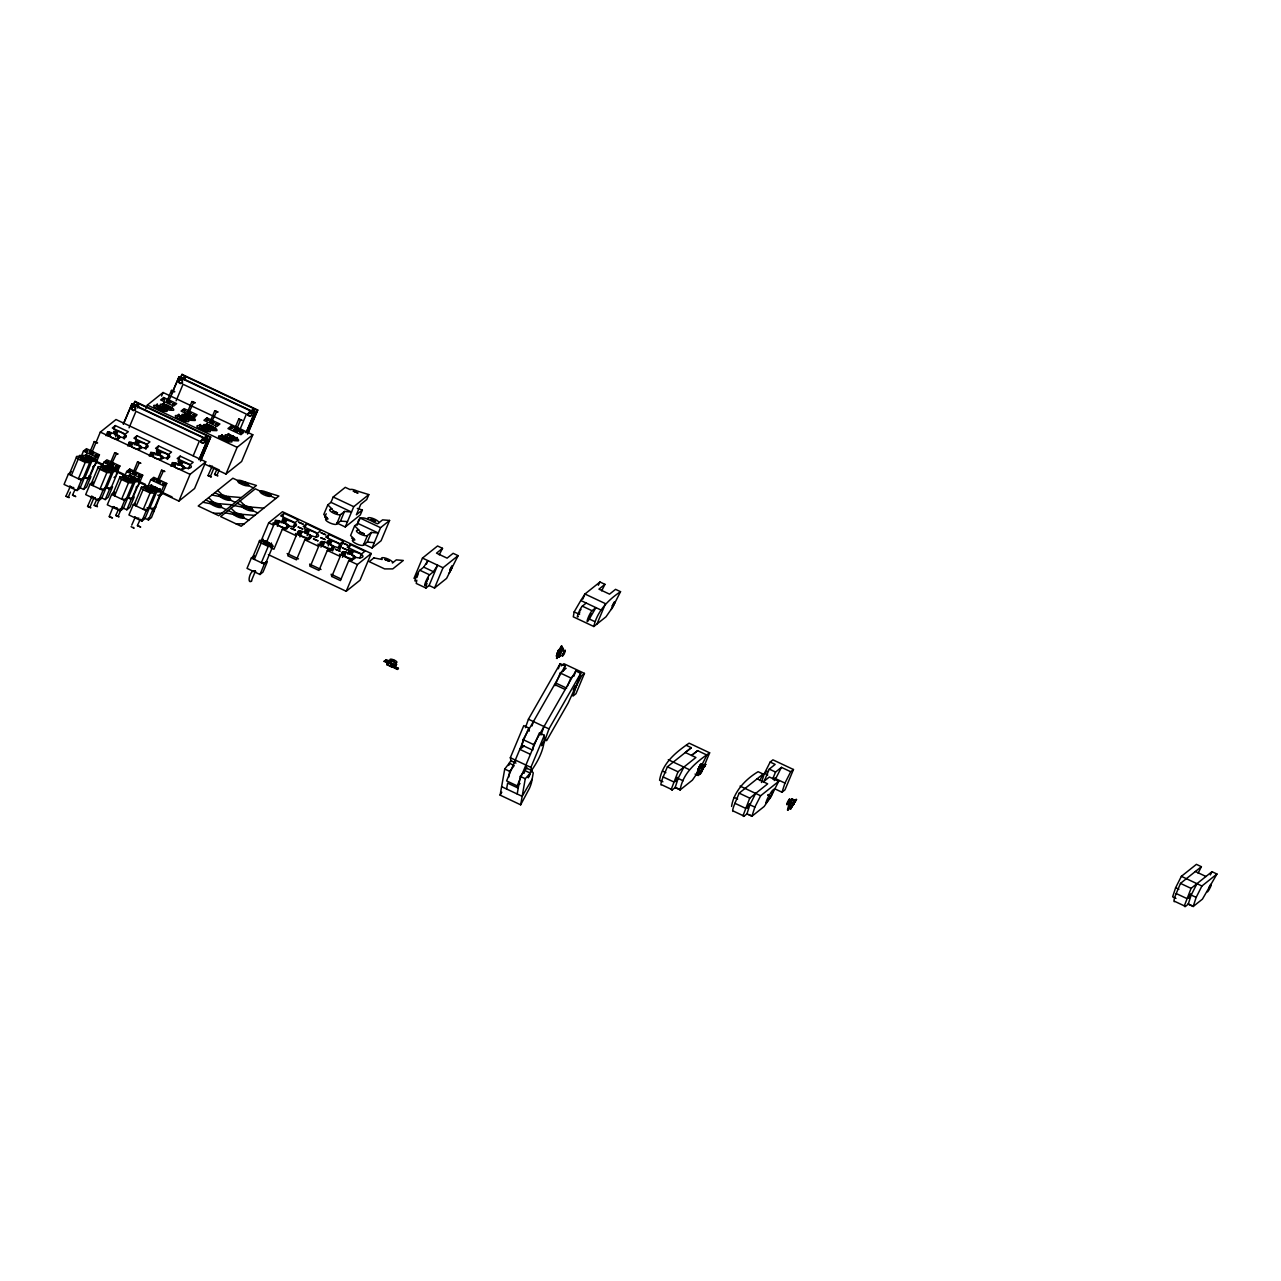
<?xml version="1.0" encoding="UTF-8"?>
<svg xmlns="http://www.w3.org/2000/svg" width="1281" height="1281" viewBox="0 0 1281 1281"><rect width="100%" height="100%" fill="white"/><g stroke="black" fill="none" stroke-linecap="round" stroke-linejoin="round"><path stroke-width="1.5" d="M79.934 456.132L79.086 456.997L79.918 456.052M85.651 455.86L86.179 454.787M87.732 461.048L88.245 459.975L89.094 460.68A7.254 2.066 22.7 0 1 89.718 462.601L82.865 478.966L78.397 478.774L85.235 462.409L89.718 462.601M94.826 458.918L87.765 455.556L83.297 455.363A7.254 2.066 22.7 0 0 83.922 457.285L91.8 461.288L96.267 461.48A7.254 2.066 22.7 0 0 95.643 459.559C93.753 460.584 94.826 457.958 94.057 459.719M115.594 469.951L115.77 469.406M122.864 476.356L122.672 477.509L122.848 476.26M137.547 480.279L138.06 479.206L138.908 479.927A7.254 2.066 22.7 0 1 139.517 481.848L132.68 498.197L128.212 498.005L135.049 481.656L139.517 481.848M137.131 481.015L137.74 479.062M144.321 487.693L144.817 486.636M151.19 486.043L151.366 485.483M152.599 491.6L152.823 490.399M163.167 404.812L163.68 403.739L163.199 404.828M178.235 416.133L178.443 414.932M186.145 420.776L186.754 418.823M193.655 417.926L186.594 414.564L182.126 414.371A7.254 2.066 22.7 0 0 182.751 416.293L190.629 420.296L195.096 420.488A7.254 2.066 22.7 0 0 194.472 418.567C193.255 416.421 192.807 420.536 193.655 417.878M200.06 425.18L200.044 425.772M206.129 425.036L206.273 424.491M207.858 430.08L208.387 429.007M208.179 430.24L208.707 429.167L209.54 429.872A7.254 2.066 22.7 0 1 210.164 431.793L205.697 431.601L197.818 427.614A7.254 2.066 22.7 0 1 197.194 425.692C200.092 424.716 210.292 427.47 207.954 430.048M208.387 429.103C205.937 433.683 210.773 424.78 207.778 430.96M215.272 428.126C214.471 430.464 214.904 426.813 216.105 428.751A7.254 2.066 22.7 0 1 216.729 430.672L212.246 430.48L204.368 426.477A7.254 2.066 22.7 0 1 203.743 424.555L208.227 424.748L215.272 428.062M222.013 435.508L221.501 436.517L222.013 435.428M227.714 435.22L228.242 434.147L227.73 435.236M236.905 438.31L229.859 434.932L225.376 434.739A7.254 2.066 22.7 0 0 226 436.661L233.879 440.664L238.346 440.856A7.254 2.066 22.7 0 0 237.738 438.935L236.553 438.743M262.893 540.006L262.381 541.11L262.909 540.038M416.805 580.165L416.229 583.447L425.965 588.027L429.119 585.497L437.622 565.193L433.458 571.71L429.583 574.833A6.037 0.881 -64.8 0 0 425.1 583.335A6.037 0.881 -64.8 0 0 426.829 583.095L425.965 588.027M520.662 804.82L525.274 778.72L531.919 771.178L533.248 772.875L531.695 781.65A11.481 1.681 -64.8 0 1 529.533 788.167L520.662 804.82L500.118 795.133L504.73 769.048L509.246 763.188A6.037 0.881 -64.8 0 1 511.359 761.49M522.888 746.519A11.481 1.681 -64.8 0 1 522.104 745.174L523.08 739.617L565.161 666.008L560.181 663.654L528.429 719.201L525.418 727.704M580.725 673.342L548.973 728.889L545.354 739.073L546.619 740.69L568.172 702.997L577.107 683.542L580.725 673.342L575.761 670.988L533.681 744.613L532.704 750.17L522.104 745.174M506.587 789L507.628 783.123L518.229 788.119M508.669 777.263L509.71 771.402L514.209 765.542L509.246 763.188M517.188 793.996L520.31 776.382L524.81 770.522A6.037 0.881 -64.8 0 1 526.939 768.824M525.915 765.045L526.539 768.088L531.519 770.441C538.612 760.386 545.082 747.672 544.313 735.294L539.349 732.956L517.188 785.877L506.603 780.898L528.749 727.96L523.769 725.622L510.334 757.712L510.975 760.754L515.939 763.108M574.16 611.886L573.28 616.834L593.84 626.505L606.009 616.802L611.021 609.58A6.037 0.881 -64.8 0 0 614.768 603.047L620.532 591.678L615.553 589.34L609.532 594.144L598.948 589.148L604.952 584.344L599.972 582.006L584.953 594L580.805 600.501L574.16 611.886L579.572 614.432M593.84 626.505C596.914 611.661 608.203 599.828 620.532 591.678M560.614 648.106L559.877 650.284M560.47 655.568L560.389 653.422L563.016 649.147M560.165 654.927L560.005 655.856M698.641 770.65C695.839 772.251 703.077 759.697 700.771 766.534M702.612 768.296L702.629 767.399L702.837 769.064L700.643 771.706L705.719 764.325L701.075 771.899M697.889 770.906L699.058 771.13C694.91 780.786 697.985 766.054 701.348 763.748L703.942 764.981L703.669 766.919L703.926 765.99M788.648 801.265L789.24 799.408L787.319 804.356M788.84 804.708L788.984 806.726M792.09 800.209L791.802 799.248L791.178 799.985M796.51 799.52L792.427 805.541L793.644 802.707L792.939 803.267L793.804 803.86L793.099 805.141L792.186 804.724L796.51 799.52L791.45 806.902M794.732 801.201L790.521 809.16L787.927 807.943L792.154 798.96L794.748 800.177L794.012 803.491M137.724 479.238L137.307 480.087M151.286 485.531L150.87 485.899M186.738 418.999L186.418 419.351M214.343 429.84L215.576 427.422M235.96 440.024L237.193 437.606L235.96 440.024L236.232 438.598M78.99 457.845L79.902 455.283M85.555 456.725L86.468 454.163M88.245 459.206L86.996 461.608M93.561 460.487L94.794 458.086M100.623 468.029L101.535 465.467M107.188 466.908L108.084 464.346L106.851 466.748L108.421 464.491L107.764 465.627M109.862 469.39L108.629 471.808M115.178 470.671L116.747 468.414M122.255 478.213L123.152 475.651M128.805 477.092L129.717 474.53M131.495 479.574L130.246 481.992M136.811 480.855L138.044 478.454M156.202 406.669L157.115 404.107M162.751 405.549L163.664 402.987M143.872 488.397L144.785 485.835M165.441 408.031L164.192 410.432M150.437 487.276L151.35 484.714M170.757 409.312L172.006 406.91M153.112 489.758L151.879 492.176M158.444 491.039L159.677 488.637M177.499 416.709L178.732 414.291M184.512 415.204L185.297 413.171L184.064 415.572M184.384 415.733L185.617 413.315L184.816 414.339M187.074 418.214L185.825 420.616M192.39 419.495L193.943 417.238M199.452 427.037L200.364 424.475M206.017 425.916L206.914 423.354M208.691 428.398L207.458 430.816M214.007 429.679L215.256 427.278M221.085 437.221L221.981 434.659M227.313 435.94L228.546 433.538M230.324 438.582L229.075 441M235.64 439.863L236.873 437.462M262.877 539.237L261.964 541.799M271.204 543.176L269.971 545.578M563.176 649.563L562.967 650.252C565.017 646.889 556.931 646.713 563.416 648.907M789.144 803.908L788.568 805.493M662.901 781.794L659.587 780.241C662.421 763.124 675.599 752.459 689.098 743.156L709.642 752.828L701.155 773.132L698.177 775.517L695.071 774.06M686.344 745.366L691.324 747.704L667.401 766.791L663.158 776.943A11.481 1.681 -64.8 0 0 661.765 784.805L672.365 789.801L675.151 787.559L678.129 778.432L683.878 767.079L695.903 757.487L685.303 752.491M675.151 787.559L680.131 789.913C682.965 772.795 696.143 762.131 709.642 752.828M759.809 780.545L763.092 774.044L758.112 771.706C745.174 779.456 733.741 791.85 731.579 806.406M763.092 774.044L739.169 793.147L734.926 803.299A11.481 1.681 -64.8 0 0 733.549 811.161L744.133 816.157L746.919 813.915L749.897 804.788L755.646 793.419L767.671 783.844L757.087 778.848M761.458 782.531L764.421 773.404L770.169 762.051L772.923 759.841L793.467 769.513L784.981 789.833L782.002 792.218L774.252 788.568M746.919 813.915L751.899 816.253L754.861 807.126L760.626 795.773L778.672 781.378L769.369 777.007L763.348 781.794M782.002 792.218L784.965 783.091L790.713 771.722L793.467 769.513M1175.958 898.381L1172.643 896.828L1175.622 887.701L1181.37 876.332L1196.406 864.355L1201.386 866.693L1198.087 873.178M1188.224 904.162L1191.186 895.035L1196.95 883.666L1211.97 871.688L1216.95 874.026L1202.427 899.134L1193.187 906.5L1188.224 904.162L1185.437 906.388L1174.837 901.408A11.481 1.681 -64.8 0 1 1176.214 893.546L1180.474 883.394L1201.386 866.693M1193.187 906.5L1196.166 897.373L1201.914 886.004L1216.95 874.026M164.528 410.593L165.345 409.215M229.411 441.144L229.667 439.719M236.889 438.214L236.056 439.159L237.193 437.606M698.818 768.6L698.609 769.785L699.762 767.559L699.138 769.385M700.451 766.566L700.531 765.446L698.193 769.705M559.06 650.284L560.101 648.666L558.356 651.372M559.269 650.38L559.621 649.339M700.115 765.91L699.554 767.543L700.595 765.237L700.115 765.91L702.484 767.031L702.741 769.289M702.148 768.072L702.981 766.358L702.629 767.399M701.876 769.577L701.043 771.29M787.799 803.683L788.456 801.826M792.939 803.267L793.788 801.554L793.435 802.611M793.644 804.276L793.435 803.379M560.742 655.312L559.012 657.297L556.418 656.08L558.404 650.172L561.014 651.405L563.24 648.314M556.546 658.306L558.996 654.767L558.388 656.577L556.546 658.306L560.133 651.405L558.116 655.151L558.292 653.134M556.979 658.514L557.603 656.705M557.956 656.368L558.564 654.559L559.749 655.119M559.701 651.196L559.076 653.022L560.277 653.582M560.005 650.124L561.542 646.024L560.806 648.202M559.012 657.297L561.014 651.405M697.04 774.877L699.058 771.13M698.785 769.705L697.697 771.098M696.608 774.669L698.625 770.922M700.643 771.706L703.301 768.008L699.73 773.964L697.136 772.747L700.195 767.767L697.745 771.322M700.707 766.791L701.348 763.748M699.73 773.964L703.942 764.981M705.287 764.116L704.982 766.502M788.504 806.293L789.865 806.325L787.847 810.072L789.849 805.237M789.656 805.028L788.632 806.357L790.553 802.771L789.945 804.58M787.847 810.072L790.985 802.963L788.552 806.518M792.25 799.808L792.154 798.96M790.521 809.16L794.748 800.177M791.882 807.11L793.868 803.587L793.243 802.851M793.067 805.125L793.692 803.651M792.427 805.541L796.077 799.312M561.542 646.024L556.899 653.614L558.324 652.461M557.331 653.822L558.852 650.011L558.564 650.988M564.649 650.812L562.711 655.744L564.649 650.812L562.487 649.787M533.408 721.555L531.983 725.975M558.372 668.762L560.181 663.654M563.352 671.1L565.161 666.008M540.982 735.038L544.009 726.535M573.936 676.096L575.761 670.988M561.014 652.605L560.085 654.255M101.119 466.508L100.959 466.46M165.025 409.071L165.761 408.175M138.364 478.598L137.579 479.622M187.378 418.375C185.985 421.481 186.706 418.23 187.923 419.688A7.254 2.066 22.7 0 1 188.547 421.609L184.064 421.417L176.186 417.43A7.254 2.066 22.7 0 1 175.561 415.508L180.045 415.701L186.738 419.511M206.593 424.635L206.241 424.908M209.011 428.559L208.211 429.583M229.988 439.879L223.294 436.068L218.811 435.876A7.254 2.066 22.7 0 0 219.435 437.798L227.313 441.801L231.797 441.977A7.254 2.066 22.7 0 0 231.172 440.072C230.036 438.694 229.171 441.801 230.644 438.743M683.878 767.079L678.001 771.786L671.58 788.456A11.481 1.681 -64.8 0 0 672.365 789.801M755.646 793.419L749.769 798.143L743.364 814.796A11.481 1.681 -64.8 0 0 744.133 816.157M1196.95 883.666L1191.074 888.373L1184.653 905.043A11.481 1.681 -64.8 0 0 1185.437 906.388M71.4 471.632L68.389 474.05L64.05 484.426L77.02 490.527L80.046 488.125L84.37 477.749L81.36 480.167L77.02 490.527M76.732 456.5A7.254 2.066 22.7 0 0 77.356 458.422L78.189 459.094L71.352 475.459L70.519 474.771A7.254 2.066 22.7 0 1 69.895 472.849L76.732 456.5C79.982 455.524 89.174 458.262 87.732 461.064M80.559 458.022L83.457 451.104L86.468 448.686L99.438 454.803L95.114 465.179L93.609 466.38A7.254 2.066 22.7 0 1 92.905 466.652M66.212 496.131L69.254 497.604L65.891 496.307L69.494 488.285M82.464 460.151L82.913 459.078M84.658 459.303A3.026 0.865 22.7 0 0 83.97 458.95L84.418 457.877M68.437 496.804L70.391 492.096M162.735 493.473L178.892 501.079L194.568 488.525L205.745 461.8L115.995 419.528L100.318 432.097L91.976 452.225L90.327 451.088L94.298 441.513L97.612 442.906L94.25 441.673M72.777 494.994L75.755 496.596L72.457 495.187L74.73 490.287M87.316 461.768L88.549 459.367M89.029 459.03L90.278 458.358M90.503 457.813C92.136 456.372 86.916 457.925 90.983 456.741M78.717 487.116L83.585 489.406L86.596 486.988L90.935 476.628L87.925 479.03L84.962 477.637L91.8 461.288M93.881 460.632L95.114 458.23M94.986 460.68L96.427 457.221L99.438 454.803M83.585 489.406L87.925 479.03M106.051 435.7L107.572 432.065C133.929 437.189 110.262 444.251 107.572 432.065M89.046 477.285L93.849 465.9M84.962 477.637L89.43 477.829L96.267 461.48M107.124 435.652L108.645 432.033M108.052 435.78L109.574 432.145M108.533 435.844L110.054 432.209M109.83 436.164L111.351 432.53M93.033 481.832L90.006 484.234L85.683 494.61L98.653 500.727L101.663 498.309L106.003 487.933L102.992 490.351L98.653 500.727M113.865 429.039L115.322 425.58L128.292 431.697L125.282 434.099L112.296 427.998L115.322 425.58M98.365 466.684A7.254 2.066 22.7 0 0 98.989 468.606L99.822 469.278L92.985 485.643L92.136 484.955A7.254 2.066 22.7 0 1 91.527 483.033L98.365 466.684L102.832 466.876L110.71 470.864A7.254 2.066 22.7 0 1 111.335 472.785L104.498 489.15L100.03 488.958L106.867 472.593L111.335 472.785M114.601 434.659L116.123 431.024M115.098 434.723L116.619 431.089C119.629 430.432 131.847 438.15 123.232 437.445C120.222 438.102 108.004 430.384 116.619 431.089M101.711 467.437L103.873 462.265L106.883 459.847L119.87 465.964L116.251 474.594M115.626 436.853L117.916 431.409M87.845 506.315L90.887 507.788L87.524 506.507L91.768 496.9M116.875 439.479L118.396 435.844M123.232 424.107L131.991 403.803L207.682 439.447L199.324 459.431M104.097 470.335L103.985 468.686L106.419 469.102L104.337 468.109L105.65 469.102A3.026 0.865 22.7 0 1 106.275 469.486M123.633 423.787L131.991 403.803M106.051 468.061L106.163 469.519M117.708 440.168L119.229 436.533M90.054 506.988L93.337 499.158M131.575 408.959L135.001 401.385L210.692 437.029L200.813 460.648M133.48 405.02L135.001 401.385M116.331 453.97L111.959 463.194L110.742 462.233L114.714 452.657L118.028 454.066L114.682 452.834M94.394 505.178L97.452 506.652L94.073 505.371L97.02 498.901M108.949 471.952L110.182 469.551M123.424 438.358L124.946 434.723M110.662 469.214L111.095 468.141L112.184 468.606M112.616 466.941C108.645 468.125 113.625 466.588 112.2 467.965M124.273 439.031L125.794 435.396M96.619 505.867L98.589 501.159M129.061 427.838L135.978 411.297L199.34 441.128L193.191 455.844M100.35 497.3L105.218 499.59L108.228 497.172L112.568 486.812L109.558 489.23L106.579 487.821L113.417 471.472L117.9 471.664A7.254 2.066 22.7 0 0 117.276 469.743L109.397 465.74L104.914 465.547A7.254 2.066 22.7 0 0 105.538 467.469L113.417 471.472M115.514 470.832L119.87 465.964M105.218 499.59L109.558 489.23M127.668 445.884L129.189 442.249C155.561 447.373 131.879 454.435 129.189 442.249M106.579 487.821L111.063 488.013L117.9 471.664M128.757 445.852L130.278 442.217M129.669 445.964L131.19 442.329M130.166 446.028L131.687 442.393M145.89 408.639L147.379 405.068L163.055 392.514L252.805 434.771L241.629 461.496L225.952 474.05L204.416 463.914M131.463 446.348L132.984 442.714M114.649 492.016L111.639 494.418L107.3 504.794L120.286 510.911L123.296 508.493L127.636 498.117L124.609 500.535L120.286 510.911M135.498 439.223L136.939 435.764L149.925 441.881L146.899 444.283L133.929 438.182L136.939 435.764M119.982 476.868A7.254 2.066 22.7 0 0 120.606 478.79L121.455 479.462L114.601 495.827L113.769 495.139A7.254 2.066 22.7 0 1 113.144 493.217L119.982 476.868L124.465 477.06L132.343 481.064A7.254 2.066 22.7 0 1 132.968 482.969L126.13 499.334L121.647 499.142L128.484 482.793L132.968 482.969M134.233 444.763L135.754 441.128C162.111 446.236 138.444 453.298 135.754 441.128M135.322 444.715L136.843 441.08M136.234 444.843L137.756 441.208M136.715 444.907L138.236 441.272M123.825 478.389L126.707 471.472L129.717 469.07L142.703 475.171L138.364 485.547L136.859 486.748A7.254 2.066 22.7 0 1 136.17 487.02M138.012 445.228L139.533 441.593M109.461 516.499L112.504 517.972L109.141 516.691L113.112 506.796M128.276 472.513L129.717 469.07M125.73 480.519L126.162 479.462M138.492 449.663L140.013 446.028M161.566 396.069L163.055 392.514M139.165 463.194L134.793 472.401L133.576 471.456L137.547 461.881L140.862 463.29L137.515 462.041M159.677 408.975L160.637 408.207M116.027 515.362L119.069 516.851L115.706 515.554L118.653 509.101M160.653 407.47C164.977 407.886 156.25 406.685 161.63 406.701M130.582 482.136L131.815 479.735M132.279 479.398L132.183 477.749L134.601 478.149L132.407 477.221L134.265 478.277M145.057 448.542L146.578 444.907M134.233 477.124L133.784 478.181A3.026 0.865 22.7 0 1 134.457 478.534M145.89 449.215L147.411 445.596M118.236 516.051L120.206 511.343M173.111 391.634L168.74 400.857L167.523 399.912L171.51 390.321L174.808 391.73L171.462 390.497M171.814 393.443L179.052 376.774L254.743 412.418L246.384 432.418M166.226 407.854L166.402 406.669M172.967 391.313L179.052 376.774M168.179 405.565L167.427 406.541M178.635 381.946L182.062 374.356L257.753 410.016L247.874 433.635M180.541 377.991L182.062 374.356M138.236 481.048L139.693 477.589L142.703 475.171M126.835 509.774L131.174 499.414L134.185 496.996L129.861 507.356L126.835 509.774L121.967 507.484M149.301 456.068L150.822 452.433C177.178 457.557 153.512 464.619 150.822 452.433M132.295 497.652L137.099 486.268M150.389 456.036L151.911 452.401M151.302 456.148L152.823 452.513M171.078 409.456L172.311 407.054M151.782 456.212L153.304 452.577M176.121 400.809L183.039 384.268L246.4 414.115L239.483 430.656M153.079 456.532L154.601 452.898M135.466 503.129L133.272 504.618L128.933 514.978L141.903 521.095L144.913 518.677L149.253 508.301L146.242 510.719L141.903 521.095M156.394 451.136L158.572 445.948L171.542 452.065L168.532 454.467L155.561 448.366L158.572 445.948M141.615 487.052L134.777 503.401A7.254 2.066 22.7 0 0 135.402 505.322L136.234 506.011L143.072 489.662L142.239 488.974A7.254 2.066 22.7 0 1 141.615 487.052L146.082 487.244L153.976 491.247A7.254 2.066 22.7 0 1 154.585 493.153L147.747 509.518L143.28 509.326L150.117 492.977L154.585 493.153M155.866 454.947L157.371 451.312C183.743 456.42 160.077 463.482 157.371 451.312M156.939 454.899L158.46 451.264M157.867 455.027L159.388 451.392M158.348 455.091L159.869 451.456M159.645 455.412L161.166 451.777M131.751 525.114L135.21 517.268M146.658 489.55L150.742 479.735L153.768 477.317L166.738 483.433L162.399 493.793L159.388 496.211M160.125 459.847L161.646 456.212M147.347 490.703L147.363 489.022L149.445 489.999M181.294 419.159L181.742 418.086M137.643 525.546L140.702 527.035L137.323 525.738L140.269 519.285M183.247 416.885C178.347 417.206 185.409 417.254 182.575 417.782M152.199 492.32L153.432 489.918M163.199 471.44L158.828 480.663L157.611 479.702L161.598 470.127L164.897 471.536L161.55 470.303M166.69 458.726L168.211 455.091M153.912 489.582L153.8 487.933L155.978 488.766M167.523 459.415L169.044 455.78M193.527 402.794L189.156 412.018L187.939 411.057L191.926 401.481L195.224 402.891L191.878 401.658M155.818 507.18L152.807 509.598L149.829 508.189L156.682 491.84L161.15 492.032A7.254 2.066 22.7 0 0 160.525 490.111L152.647 486.107L148.18 485.915A7.254 2.066 22.7 0 0 148.804 487.837L156.682 491.84M187.859 418.038L188.819 417.254M189.812 415.749C183.984 416.469 192.614 415.685 189.332 416.821A3.026 0.865 22.7 0 0 188.643 416.517M158.764 491.199L159.997 488.782M143.6 517.668L148.468 519.958L152.807 509.598M170.933 466.252L172.439 462.617C198.811 467.741 175.145 474.803 172.439 462.617M149.829 508.189L154.312 508.381L163.728 485.835L166.738 483.433M172.006 466.22L173.527 462.585M160.926 493.874L151.478 517.54L148.468 519.958M172.935 466.332L174.44 462.697M192.71 419.64L197.066 414.772L184.096 408.671L181.085 411.089L194.055 417.19M173.415 466.396L174.937 462.761M174.712 466.716L176.234 463.082M178.027 461.32L180.189 456.132L193.175 462.249L190.164 464.667L177.178 458.55L180.189 456.132M177.483 465.131L179.004 461.496C205.36 466.604 181.694 473.666 179.004 461.496M178.571 465.083L180.093 461.448M179.484 465.211L181.005 461.576M179.981 465.275L181.502 461.64M181.278 465.595L182.799 461.961M181.758 470.031L183.279 466.396M202.926 429.343L202.814 427.694L203.919 427.838M204.88 427.069L204.111 428.046M188.307 468.91L189.828 465.275M200.813 442.393L202.35 438.726M216.361 412.002L211.989 421.225L210.773 420.28L214.76 410.705L218.058 412.098L214.712 410.865M178.892 501.079L190.068 474.354L205.745 461.8M209.492 428.222L210.741 427.55M211.445 425.949C206.593 426.285 213.511 426.253 210.757 426.845M198.939 459.751L207.682 439.447M200.428 460.968L210.692 437.029M208.291 475.507L211.349 476.98L207.97 475.699L212.23 466.092M224.559 439.527L224.447 437.878L226.881 438.294L224.671 437.349L226.609 438.71M226.513 437.253L226.064 438.326A3.026 0.865 22.7 0 1 226.737 438.678M210.516 476.18L213.799 468.35M214.856 474.37L217.898 475.859L214.535 474.562L216.825 469.663M236.553 429.92L234.807 428.527L238.794 418.951L242.093 420.36L238.746 419.127M231.108 438.406L231.557 437.333M233.062 436.132C228.258 436.469 235.08 436.421 232.389 437.029M217.081 475.059L219.035 470.351M240.396 420.264L236.473 429.663L234.807 428.527M247.874 415.364L249.411 411.697M225.952 474.05L237.129 447.341L252.805 434.771M246 432.722L254.743 412.418M247.489 433.939L257.753 410.016M254.375 555.602L251.348 558.02L247.025 568.38L259.995 574.496L263.005 572.079L267.345 561.719L264.334 564.12L259.995 574.496M259.707 540.454L252.869 556.803A7.254 2.066 22.7 0 0 253.478 558.724L254.327 559.413L261.164 543.064L260.331 542.375A7.254 2.066 22.7 0 1 259.707 540.454L264.174 540.646L272.052 544.649A7.254 2.066 22.7 0 1 272.677 546.571L265.84 562.919L261.356 562.727L268.209 546.379L272.677 546.571M261.244 540.598L268.69 522.792L282.493 511.727L371.202 553.504L360.025 580.213L346.206 591.278L268.37 554.625M265.439 544.121C264.318 540.534 270.035 543.656 266.336 542.68M266.064 543.352L273.686 525.13L273.029 522.904L285.999 529.021L282.332 529.213L273.942 549.245L270.483 547.628M273.99 524.025L275.511 520.39C305.038 526.715 278.009 533.28 275.511 520.39M266.624 542.808L267.393 541.831M251.396 580.773L254.679 572.927M275.175 523.977L276.696 520.342M276.2 524.105L277.705 520.47M276.728 524.169L278.249 520.534M277.401 526.347L279.674 520.887M270.291 545.722L271.524 543.32M282.605 516.675L284.046 513.233L298.361 519.958L295.046 522.632L280.731 515.891L284.046 513.233M281.212 522.776L282.733 519.141C312.276 525.466 285.247 532.031 282.733 519.141M282.412 522.728L283.934 519.093M283.421 522.856L284.942 519.221M283.966 522.936L285.487 519.301M285.391 523.288L286.912 519.654M285.919 528.188L287.44 524.553M286.848 528.941L288.369 525.306M293.157 526.939L294.678 523.305M294.086 527.692L295.607 524.057M296.183 535.73L287.793 555.778L296.455 559.845L304.83 539.813L308.497 539.621L295.527 533.504L296.183 535.73L282.332 529.213M297.688 534.561L299.194 530.926C302.62 530.91 316.087 536.307 309.602 538.372C306.191 538.388 292.709 532.992 299.194 530.926M298.697 534.705L300.218 531.071M299.226 534.769L300.747 531.135M299.898 536.947L302.188 531.487M304.382 529.005L306.559 523.817L320.858 530.558L317.544 533.232L303.229 526.491L306.559 523.817M304.91 533.328L306.431 529.694C309.842 529.661 323.324 535.074 316.839 537.123C313.413 537.139 299.946 531.743 306.431 529.694M305.935 533.456L307.44 529.822M306.463 533.52L307.984 529.886M307.136 535.698L309.41 530.238M308.433 538.789L309.938 535.154M309.345 539.541L310.867 535.906M357.335 508.429L362.379 509.982L356.358 514.818L360.73 504.346L366.766 499.51L368.816 494.594L357.047 490.959A6.037 1.713 22.7 0 0 350.129 489.63L345.262 487.34L333.204 496.996L330.962 502.344L327.808 504.874L323.773 514.498L327.263 517.86M315.654 537.54L317.176 533.905M326.207 513.745L324.701 517.3L328.128 518.917M310.306 566.378L318.681 546.33L318.024 544.105L331.01 550.222L327.328 550.398L318.953 570.445L310.306 566.378L309.65 564.136L321.003 569.485M320.186 545.162L321.707 541.527C325.118 541.511 338.584 546.907 332.099 548.957C328.689 548.989 315.222 543.576 321.707 541.527M321.195 545.29L322.716 541.671M320.971 547.179L323.244 541.735M323.164 545.722L324.685 542.087M327.6 537.876L329.057 534.417L343.356 541.158L341.915 544.617M327.424 543.913L328.929 540.278C332.355 540.262 345.822 545.658 339.337 547.724C335.926 547.74 322.444 542.343 328.929 540.278M327.263 518.821A6.037 1.713 22.7 0 0 328.336 522.136A6.037 1.713 22.7 0 0 336.599 524.169L340.618 514.562L344.509 511.439L351.506 512.016L330.962 502.344M328.432 544.057L329.954 540.422M328.208 545.946L330.482 540.486M330.402 544.473L331.907 540.838M336.599 524.169L340.49 521.063L344.509 511.439M330.93 549.373L332.452 545.738M331.843 550.141L333.364 546.507M332.58 551.006L334.101 547.371M336.695 522.952L345.262 526.971L353.748 506.668L368.816 494.594M338.152 548.14L339.673 544.505M339.081 548.892L340.602 545.258M339.801 549.757L341.322 546.122M331.795 576.482L340.17 556.45L339.513 554.225L352.483 560.341L348.816 560.518L340.442 580.565L331.795 576.482L331.139 574.256L340.858 578.852M341.675 555.281L343.196 551.647C346.607 551.631 360.073 557.027 353.588 559.076C350.177 559.108 336.711 553.696 343.196 551.647M363.5 543.961L372.066 547.98L381.098 540.742L389.6 520.438L382.587 519.862L377.639 523.817C372.163 522.248 358.68 511.535 357.767 523.353L354.613 525.883L350.594 535.506L354.068 538.853M342.684 555.41L344.205 551.791M342.459 557.299L344.733 551.855M362.379 509.982L360.329 514.898L345.262 526.971M357.079 525.258L360.169 517.876M344.653 555.842L346.174 552.207M348.368 549.725L350.546 544.537L364.845 551.278L361.53 553.936L347.215 547.195L350.546 544.537M347.711 554.081L349.233 550.446C378.76 556.787 351.731 563.352 349.233 550.446M348.896 554.033L350.418 550.398M349.921 554.177L351.442 550.542M350.45 554.241L351.971 550.606M351.891 554.593L353.396 550.958M352.419 559.493L353.94 555.858M354.068 539.829A6.037 1.713 22.7 0 0 355.141 543.144A6.037 1.713 22.7 0 0 363.404 545.178L367.423 535.554L371.314 532.448L378.327 533.024L357.767 523.353M359.641 558.26L361.162 554.625M346.206 591.278L357.399 564.553L371.202 553.504M363.404 545.178L367.295 542.071L371.314 532.448M372.066 547.98L380.553 527.676L389.6 520.438M413.987 578.371L422.474 558.068L437.558 545.978L442.521 548.332L439.239 554.817M387.551 663.19L384.316 661.156L395.637 665.079L396.55 664.359L395.317 663.094M384.14 661.588L384.924 660.676M388.928 661.669L385.261 660.692L386.045 659.779L390.113 661.012A3.923 1.121 22.7 0 0 390.065 662.693L391.602 663.846M385.261 660.692L386.045 659.779M426.349 564.297L427.886 560.614L423.739 567.131L419.848 570.253A6.037 0.881 -64.8 0 0 415.829 577.491A6.037 0.881 -64.8 0 0 415.845 580.437M395.477 666.921L392.29 667.241L386.846 664.679L389.888 660.548M388.047 662.021L386.846 664.679M388.639 661.524L388.159 662.709L384.748 661.108M389.968 662.918L389.072 661.396M388.175 664.519L388.896 663.942M390.721 663.382L389.488 662.229M390.529 666.408L391.682 663.622L390.817 663.174M391.554 665.864L390.593 665.912L391.313 666.328M390.561 665.64L391.474 666.264M392.29 667.241L393.363 664.663M394.564 667.641L396.229 664.455L394.372 667.433L397.51 669.419L389.584 665.688M395.381 666.985L396.55 664.359M395.012 667.273L398.407 668.41L390.305 665.111M429.119 585.497L434.531 588.043L443.018 567.739L458.102 555.666L453.122 553.312L447.101 558.148L436.501 553.152L442.521 548.332M458.102 555.666L446.589 578.388L434.531 588.043M555.009 685.687A11.481 1.681 -64.8 0 1 556.018 683.141L560.261 672.989L566.138 668.282M567.323 686.44L570.862 677.985L573.792 675.615M584.456 673.406L575.97 693.71L572.991 696.095L575.954 686.968L581.718 675.615L584.456 673.406L563.912 663.734L561.174 665.928M770.169 762.051L775.149 764.389L769.273 769.096L765.029 779.248A11.481 1.681 -64.8 0 0 764.02 781.81M772.715 778.816L775.549 772.059L781.426 767.351L790.713 771.722M582.823 599.076L584.953 594L605.497 603.671L596.994 623.991M531.519 770.441L530.878 767.383L544.313 735.294M788.984 801.634C792.347 793.596 784.629 805.669 787.319 804.692M790.121 802.226L789.08 803.972L791.77 799.536M86.323 455.492L86.003 456.004M107.444 465.483L107.524 465.147M116.091 469.551L116.267 469.599M156.458 405.244L156.778 405.404M129.573 475.859L129.141 475.523M171.846 408.239L172.855 408.383A7.254 2.066 22.7 0 1 173.479 410.304L168.996 410.112L161.118 406.109A7.254 2.066 22.7 0 1 160.493 404.188L164.977 404.38L171.526 408.079M144.145 486.972L144.321 487.02M159.517 489.966L159.212 490.479M199.708 425.612L200.06 425.084M579.749 611.405L579.62 613.103M558.884 651.389L558.756 650.556M561.654 650.7L560.774 652.509M101.215 466.764L101.391 466.796M131.27 481.048L131.174 480.183L130.742 481.224M137.724 479.735L131.03 475.924L126.547 475.731A7.254 2.066 22.7 0 0 127.171 477.653L135.049 481.656M159.02 489.774L159.196 489.806M523.961 773.356L524.505 772.283M774.236 780.561L775.229 777.823L774.092 779.264M770.954 796.318C778.448 780.097 765.782 799.04 765.942 803.283L770.954 796.318L768.136 794.989M598.339 585.257L599.972 582.006M601.67 590.845L604.952 584.344M701.956 764.773L706.888 755.037L697.601 750.65L691.58 755.454M781.426 767.351L775.662 778.704L784.965 783.091M778.672 781.378L772.907 792.747A6.037 0.881 -64.8 0 1 769.16 799.28L764.149 806.502L751.899 816.253M1210.337 874.923L1211.97 871.688M73.497 487.453L72.649 487.597M95.13 497.636L93.865 497.685M152.391 479.718L154.649 480.567L152.951 480.247M138.94 518.213L136.106 517.844M160.653 481.688L156.714 480.183L158.412 480.119M788.584 802.53L787.719 804.1M789.913 802.162L791.018 800.577M80.223 455.444L79.342 456.084M86.788 454.307L85.907 454.963M101.856 465.627L100.975 466.284M157.435 404.268L156.538 404.908M123.488 475.811L122.592 476.468M163.984 403.131L162.831 404.668L163.103 403.787M130.038 474.675L129.157 475.331M179.052 414.452L178.171 415.092M145.105 485.995L144.225 486.652M151.67 484.859L150.79 485.515M200.685 424.635L199.804 425.292M207.25 423.499L206.353 424.155M222.318 434.819L221.421 435.476M228.867 433.683L228.082 435.38L227.986 434.339M109.349 470.255L109.365 471.248L109.734 470.303M152.807 490.367L152.695 491.552M193.175 417.846L192.839 418.775L193.383 418.038M262.429 540.006L262.045 540.934L263.197 539.397M270.691 544.025L270.739 545.017L271.076 544.073M508.653 765.478L509.198 764.517M500.118 795.133L501.8 792.202M611.021 609.58L614.768 603.047M561.863 650.876L563.064 649.003M532.143 779.168L522.168 796.334L501.608 786.662M589.308 619.011L595.937 607.642L592.062 610.733A6.037 0.881 -64.8 0 0 587.579 619.235A6.037 0.881 -64.8 0 0 589.308 619.011L594.704 621.557M767.863 795.277L768.344 794.476M580.293 610.316L580.982 609.356M699.97 765.381L700.419 764.645L703.877 766.23M790.777 800.577L794.028 801.169M697.392 772.939L692.38 780.145L680.131 789.913M418.311 573.648L416.901 577.539M561.975 646.232L557.635 651.437M560.373 649.035L558.996 651.196M556.418 656.08L557.924 653.983M557.683 654.959L560.133 651.405M701.412 770.249L705.719 764.325M787.415 809.864L789.865 806.325M793.371 803.667L794.476 802.13M560.149 655.904L560.79 655.167M114.025 477.525L115.53 476.324M329.057 534.417L325.726 537.075L340.041 543.817L343.356 541.158M351.667 538.18L354.933 539.925M388.335 662.277L384.316 661.156M389.456 661.38L385.437 660.259M397.51 669.419L398.407 668.41M517.188 785.877L520.054 783.588M685.447 752.411L691.324 747.704M691.708 755.358L697.601 750.65M767.255 771.13L764.421 773.404L767.735 774.973M578.323 616.353A6.037 0.881 -64.8 0 1 578.307 613.375A6.037 0.881 -64.8 0 1 582.327 606.153L586.202 603.047M524.153 745.878L519.798 749.353L530.398 754.333M394.212 661.06L393.587 660.067L392.162 661.204L394.292 661.156M90.23 451.585L90.823 452.577M91.527 483.033L93.289 482.713M113.144 493.217L114.922 492.897M116.699 507.933L115.498 507.868M117.244 508.189L115.05 507.9M131.094 526.683L134.073 528.284L133.304 527.356M167.074 400.649C164.496 401.834 173.592 404.3 169.797 401.577M210.949 420.776L214.295 422.634L213.27 421.417M73.754 487.917L71.8 487.356M149.301 490.127L147.763 489.678M95.386 498.101L93.433 497.717M253.558 556.53L254.631 556.498M213.623 513.265L221.773 513.265M236.04 523.833L244.191 523.833M390.289 665.704L391.378 665.768M226.561 496.339L241.356 497.556M217.514 503.593L232.309 504.81M248.994 506.924L263.774 508.141M340.49 521.063L347.487 521.639M239.947 514.161L254.743 515.378M367.295 542.071L374.292 542.648M167.987 406.701L166.354 405.661L167.715 406.637A3.026 0.865 22.7 0 0 167.01 406.333M190.132 413.187L190.501 412.466M211.189 420.809L209.892 420.76L212.694 422.538M210.805 421.081C206.753 421.433 217.001 425.036 213.046 421.945M183.279 418.054L182.783 417.958A3.026 0.865 22.7 0 1 183.487 418.311M212.95 422.41L213.335 421.689M235.064 428.799L233.991 429.231L235.72 430.224M234.839 429.343C230.948 429.407 239.963 433.314 237.545 430.496M90.343 451.889C86.291 452.241 96.539 455.844 92.6 452.753M92.504 453.218L92.873 452.497M112.648 468.093L112.136 467.997A3.026 0.865 22.7 0 1 112.84 468.35M133.832 471.728C129.957 471.76 138.956 475.651 136.539 472.881M133.977 471.984L134.073 472.945M133.608 472.273C129.813 472.401 138.684 476.196 136.314 473.426M158.139 480.247L158.107 481.192M127.492 479.943L125.57 478.95L126.707 479.014M155.674 489.006L154.312 488.541M211.925 495.01L225.056 497.556L217.642 490.415M234.343 505.579L247.473 508.125L240.075 500.999M202.878 502.264L216.009 504.794L208.611 497.669M225.296 512.832L238.442 515.378L231.028 508.237M168.323 400.312L166.706 400.601L168.419 401.61M168.452 400.553L167.667 401.177M188.739 411.473L187.058 411.537L189.86 413.331M188.883 411.697C184.608 411.601 194.856 415.076 190.148 412.242M211.029 420.552L212.15 420.889M204.448 428.735L203.327 428.302M226.08 438.919L224.96 438.502M91.111 451.488C85.715 450.848 96.796 455.588 92.808 452.225M95.402 455.572L97.084 456.532L95.386 456.212M111.671 462.873C107.828 462.249 115.002 465.964 113.304 463.642M84.002 459.543L83.137 459.255M135.354 473.49L136.394 473.073M158.187 480.647C153.48 479.702 161.358 484.554 160.701 481.96M105.618 469.727L104.498 469.294M133.816 478.79L132.696 478.357M126.915 479.222C130.262 479.446 123.04 477.317 127.267 479.286A3.026 0.865 22.7 0 1 127.908 479.67M155.097 488.269C158.492 488.862 152.023 486.284 154.905 488.077M255.624 571.566L253.59 570.702M244.655 481.848L256.424 485.483L218.747 515.683L198.203 505.995L232.87 478.229L253.414 487.901M267.072 492.432L278.858 496.051L241.18 526.251L220.636 516.579L255.287 488.798L275.831 498.469M168.852 401.786L170.341 401.529M189.092 412.194C182.526 410.641 193.975 416.453 190.212 412.722M236.152 430.416L237.642 430.16M92.232 453.346L91.079 452.914M112.12 463.033C105.57 461.016 116.923 467.197 113.24 463.37M111.895 463.386C105.843 461.672 115.434 467.501 113.481 464.202M138.94 476.004L140.334 476.9L138.908 476.708M141.775 519.478L142.88 519.446M255.576 571.166L254.407 570.718M255.351 571.694C250.355 567.435 246.208 585.273 251.749 580.982M158.364 481.528L160.926 481.416M106.643 463.033L105.57 462.169L107.764 463.098M148.052 518.229L149.333 518.181M98.237 498.982L99.518 498.933M119.87 509.181L121.247 509.246M181.678 374.676L257.369 410.32M178.667 377.094L254.359 412.738M1195.365 871.48L1205.965 876.476M1181.37 876.332L1201.914 886.004M580.805 600.501L601.349 610.188M1180.474 883.394L1191.074 888.373M582.327 606.153L592.062 610.733M1175.622 887.701L1178.936 889.254M1191.186 895.035L1196.166 897.373M147.379 405.068L237.129 447.341M134.617 401.706L210.308 437.349M1176.214 893.546L1186.814 898.525M333.204 496.996L353.748 506.668M131.607 404.107L207.298 439.767M1188.272 903.906L1193.412 906.324M360.009 518.004L380.553 527.676M422.474 558.068L443.018 567.739M209.379 465.323L219.115 469.919M423.739 567.131L433.458 571.71M419.848 570.253L429.583 574.833M100.318 432.097L190.068 474.354M214.776 492.721L235.336 502.392M237.209 503.289L257.753 512.96M556.546 655.712L559.14 656.929M268.69 522.792L273.686 525.13M304.83 539.813L318.681 546.33M327.328 550.398L340.17 556.45M348.816 560.518L357.399 564.553M205.745 499.958L226.289 509.646M228.162 510.543L248.706 520.214M769.273 769.096L775.549 772.059M150.742 479.735L163.728 485.835M560.261 672.989L570.862 677.985M83.457 451.104L96.427 457.221M126.707 471.472L139.693 477.589M103.873 462.265L116.859 468.366M97.436 461.8L102.304 464.09M119.069 471.984L125.554 475.043M140.686 482.168L145.554 484.458M162.319 492.352L172.054 496.932M96.315 462.201L103.505 465.579M117.868 472.337L125.042 475.715M139.405 482.489L148.372 486.716M287.136 553.552L298.505 558.9M261.164 543.064L268.209 546.379M556.018 683.141L566.618 688.137M78.189 459.094L85.235 462.409M99.822 469.278L106.867 472.593M121.455 479.462L128.484 482.793M143.072 489.662L150.117 492.977M554.577 684.518L565.177 689.498M792.347 799.536L794.941 800.769M788.744 800.097L790.905 801.105M789.929 802.05L792.523 803.267M789.801 802.402L792.395 803.635M789.192 804.228L790.377 804.788M789.16 804.708L789.24 808.135M701.54 764.341L704.134 765.574M701.444 764.613L704.038 765.846M700.227 765.365L699.778 766.15M128.212 498.005L131.174 499.414M699.122 766.839L701.716 768.072M740.082 786.086L760.626 795.773M698.994 767.207L701.588 768.424M701.38 769.529L702.436 769.801M251.348 558.02L264.334 564.12M698.289 768.76L699.57 769.577M68.389 474.05L81.36 480.167M90.006 484.234L102.992 490.351M111.639 494.418L124.609 500.535M133.272 504.618L146.242 510.719M668.298 759.745L688.858 769.417M739.169 793.147L749.769 798.143M734.317 797.455L737.632 799.024M749.897 804.788L754.861 807.126M667.401 766.791L678.001 771.786M734.926 803.299L745.526 808.295M662.549 771.098L665.864 772.667M678.129 778.432L683.093 780.786M748.696 814.476L752.123 816.077M663.158 776.943L673.758 781.938M675.215 787.319L680.339 789.736M528.429 719.201L548.973 728.889M385.869 660.211L389.264 661.813M523.08 739.617L533.681 744.613M510.334 757.712L530.878 767.383M524.81 770.522L529.79 772.875A6.037 0.881 -64.8 0 1 531.919 771.178M504.73 769.048L509.71 771.402M520.31 776.382L525.274 778.72M235.031 430.064L238.33 430.88L237.77 429.952M167.731 401.449L171.046 402.266L170.085 401.321M265.84 543.08L266.992 542.872M136.25 517.716L134.665 516.884M114.698 507.116L113.689 506.555M114.617 507.532L113.465 507.084M93.065 496.932L92.072 496.371M93.001 497.348L91.271 496.355M71.224 487.292L69.654 486.172M162.687 484.826L164.224 484.923M128.917 471.984L130.454 472.081M87.028 451.569L85.651 451.617M92.584 497.14L91.768 496.339M70.967 486.956L70.135 486.156M210.773 420.28L212.422 421.417M187.939 411.057L189.588 412.194M167.523 399.912L169.172 401.049M157.611 479.702L159.26 480.839M133.576 471.456L135.226 472.593M110.742 462.233L112.392 463.37M90.327 451.088L91.976 452.225M233.062 437.462L232.662 437.157A3.026 0.865 22.7 0 1 233.286 437.542M211.445 427.262L211.029 426.973A3.026 0.865 22.7 0 1 211.669 427.358M354.613 525.883L359.256 530.366A6.037 1.713 22.7 0 0 358.552 533.152A6.037 1.713 22.7 0 0 367.423 535.554M327.808 504.874L332.452 509.358A6.037 1.713 22.7 0 0 331.747 512.144A6.037 1.713 22.7 0 0 340.618 514.562M204.992 428.527L204.4 428.142A3.026 0.865 22.7 0 1 205.104 428.495M250.692 507.068L252.373 509.069M228.258 496.484L229.94 498.501M241.645 514.305L243.326 516.323M219.227 503.737L220.908 505.755M154.088 510.222L154.056 511.359A7.254 2.066 22.7 0 1 153.368 511.631M515.314 760.049L515.586 761.394M528.749 727.96L529.373 731.035M128.917 480.391A3.026 0.865 22.7 0 1 127.86 481.24A3.026 0.865 22.7 0 1 124.033 479.446A3.026 0.865 22.7 0 1 125.106 478.598M368.416 519.478A6.037 1.713 22.7 0 1 372.627 518.341A6.037 1.713 22.7 0 1 378.712 522.968M1211.202 885.379A6.037 0.881 -64.8 0 1 1207.455 891.928M577.107 683.542A6.037 0.881 -64.8 0 1 573.936 691.1M544.937 738.368A6.037 0.881 -64.8 0 1 544.201 742.516M699.122 770.522A6.037 0.881 -64.8 0 1 698.449 771.626M395.269 662.998A3.923 1.121 22.7 0 1 395.221 664.663A3.923 1.121 22.7 0 1 390.065 662.693M452.337 567.019A6.037 0.881 -64.8 0 1 448.606 573.568M265.872 561.783A7.254 2.066 22.7 0 1 265.84 562.919M268.193 543.624A3.026 0.865 22.7 0 1 267.569 544.841A3.026 0.865 22.7 0 1 263.47 542.712A3.026 0.865 22.7 0 1 266.224 542.6M160.894 495.01A7.254 2.066 22.7 0 1 157.707 495.139M147.123 507.596A7.254 2.066 22.7 0 1 147.747 509.518M150.55 490.575A3.026 0.865 22.7 0 1 149.477 491.44A3.026 0.865 22.7 0 1 145.666 489.63A3.026 0.865 22.7 0 1 146.723 488.782M126.162 498.197A7.254 2.066 22.7 0 1 126.13 499.334M205.488 440.776A1.809 1.713 51.3 0 1 204.095 438.262A1.809 1.713 51.3 0 1 206.785 437.67A1.809 1.713 51.3 0 1 206.785 440.488M135.129 407.438A1.809 1.713 51.3 0 1 134.777 406.573M135.129 405.276A1.809 1.713 51.3 0 1 137.756 405.244A1.809 1.713 51.3 0 1 137.579 407.902M135.29 406.718A1.809 1.713 51.3 0 1 136.907 404.348A1.809 1.713 51.3 0 1 138.524 406.878M204.368 438.855A1.809 1.713 51.3 0 1 206.785 437.109A1.809 1.713 51.3 0 1 207.186 440.168M82.913 477.829A7.254 2.066 22.7 0 1 82.865 478.966M85.235 459.671A3.026 0.865 22.7 0 1 85.187 460.952A3.026 0.865 22.7 0 1 81.215 459.431A3.026 0.865 22.7 0 1 81.263 458.15M154.344 507.244A7.254 2.066 22.7 0 1 154.312 508.381M157.115 489.454A3.026 0.865 22.7 0 1 156.042 490.303A3.026 0.865 22.7 0 1 152.215 488.509A3.026 0.865 22.7 0 1 153.288 487.645M155.417 488.365A3.026 0.865 22.7 0 1 156.09 488.718M104.53 488.013A7.254 2.066 22.7 0 1 104.498 489.15M106.851 469.855A3.026 0.865 22.7 0 1 106.819 471.136A3.026 0.865 22.7 0 1 102.848 469.615A3.026 0.865 22.7 0 1 102.88 468.334M111.095 486.876A7.254 2.066 22.7 0 1 111.063 488.013M113.417 468.718A3.026 0.865 22.7 0 1 113.368 470.015A3.026 0.865 22.7 0 1 109.397 468.494A3.026 0.865 22.7 0 1 109.445 467.197M132.712 497.06A7.254 2.066 22.7 0 1 132.68 498.197M135.033 478.902A3.026 0.865 22.7 0 1 135.001 480.199A3.026 0.865 22.7 0 1 131.03 478.678A3.026 0.865 22.7 0 1 131.078 477.381M88.805 475.908A7.254 2.066 22.7 0 1 89.43 477.829M91.784 458.534A3.026 0.865 22.7 0 1 91.752 459.831A3.026 0.865 22.7 0 1 87.781 458.31A3.026 0.865 22.7 0 1 87.813 457.013M182.575 382.282A1.809 1.713 51.3 0 1 179.708 382.699A1.809 1.713 51.3 0 1 180.285 379.833M181.181 379.768A1.809 1.713 51.3 0 1 182.575 380.921M251.781 414.868A1.809 1.713 51.3 0 1 249.09 415.46A1.809 1.713 51.3 0 1 249.09 412.642A1.809 1.713 51.3 0 1 251.781 413.507M251.716 413.347A1.809 1.713 51.3 0 1 251.716 410.544A1.809 1.713 51.3 0 1 254.407 411.409A1.809 1.713 51.3 0 1 253.014 413.779M182.51 380.761A1.809 1.713 51.3 0 1 181.95 380.009M181.95 378.648A1.809 1.713 51.3 0 1 184.24 377.799A1.809 1.713 51.3 0 1 185.201 380.169M182.575 377.943A1.809 1.713 51.3 0 1 185.04 377.751M251.428 411.825A1.809 1.713 51.3 0 1 253.846 410.08A1.809 1.713 51.3 0 1 254.246 413.155M205.681 428.863A3.026 0.865 22.7 0 1 205.649 430.144A3.026 0.865 22.7 0 1 201.677 428.623A3.026 0.865 22.7 0 1 201.709 427.342M212.246 427.726A3.026 0.865 22.7 0 1 212.198 429.023A3.026 0.865 22.7 0 1 208.227 427.502A3.026 0.865 22.7 0 1 208.275 426.205M227.313 439.047A3.026 0.865 22.7 0 1 227.265 440.328A3.026 0.865 22.7 0 1 223.294 438.807A3.026 0.865 22.7 0 1 223.342 437.526M233.863 437.91A3.026 0.865 22.7 0 1 233.831 439.207A3.026 0.865 22.7 0 1 229.859 437.686A3.026 0.865 22.7 0 1 229.907 436.389M184.064 418.679A3.026 0.865 22.7 0 1 184.016 419.96A3.026 0.865 22.7 0 1 180.045 418.439A3.026 0.865 22.7 0 1 180.093 417.158M190.036 417.174A3.026 0.865 22.7 0 1 191.029 418.823A3.026 0.865 22.7 0 1 187.186 417.686A3.026 0.865 22.7 0 1 186.193 416.037M169.7 408.047A3.026 0.865 22.7 0 1 166.594 408.015A3.026 0.865 22.7 0 1 164.576 405.853M160.461 407.454A3.026 0.865 22.7 0 1 163.183 409.584A3.026 0.865 22.7 0 1 159.436 408.863A3.026 0.865 22.7 0 1 158.011 406.99M87.412 460.824L87.925 459.815L87.428 460.744M221.165 436.293L221.693 435.3L221.165 436.293M426.285 582.022L428.366 577.987L426.285 582.022M449.775 570.077L451.905 566.138L449.775 570.077M675.551 781.506L677.633 777.455L675.551 781.506M747.335 807.847L749.465 803.908L747.335 807.847M1188.624 898.093L1190.754 894.138L1188.624 898.093M528.204 777.647L530.286 773.612L528.204 777.647M541.639 745.558L543.72 741.523L541.639 745.558M573.392 690.011L575.473 685.976L573.392 690.011M588.764 617.922L590.845 613.887L588.764 617.922M612.206 606.089L614.336 602.15L612.206 606.089M1208.64 888.438L1210.769 884.482L1208.64 888.438M562.103 655.84C564.809 656.176 567.595 642.838 562.103 655.84M165.457 408.879L166.29 409.504A7.254 2.066 22.7 0 1 166.914 411.425L162.431 411.233L154.553 407.23A7.254 2.066 22.7 0 1 153.944 405.324L158.412 405.501L165.457 408.831M85.507 450.159L87.7 451.088L85.507 450.159M82.592 457.974L84.786 458.918L82.705 457.925M95.242 454.739L97.436 455.684L95.354 454.691M105.923 461.304L108.132 462.249L105.923 461.304M115.658 465.884L117.868 466.828L115.658 465.884M162.703 398.983L164.913 399.912L162.815 398.935M128.757 470.527L130.966 471.472L128.757 470.527M172.439 403.563L174.648 404.508L172.551 403.515M138.492 475.107L140.686 476.052L138.492 475.107M183.119 410.128L185.329 411.073L183.247 410.08M147.475 488.525L149.669 489.47L147.587 488.477M152.791 478.774L155.001 479.718L152.791 478.774M192.855 414.708L195.064 415.652L192.967 414.676M162.527 483.369L164.737 484.298L162.527 483.369M205.953 419.351L208.162 420.28L205.953 419.351M203.038 427.165L205.248 428.11L203.038 427.165M215.688 423.931L217.898 424.876L215.8 423.883M230.004 427.598L232.197 428.543L230.004 427.598M239.723 432.177L241.933 433.122L239.851 432.145M213.847 503.785L218.266 505.659L213.847 503.785M222.894 496.532L227.297 498.421L222.894 496.532M240.972 482.04L245.392 483.914L240.972 482.04M236.28 514.354L240.684 516.227L236.28 514.354M245.311 507.116L249.731 508.989L245.311 507.116M263.406 492.625L267.809 494.498L263.406 492.625M290.995 528.332L295.399 530.206L290.995 528.332M298.633 522.2L303.037 524.089L298.633 522.2M298.217 527.083L302.636 528.973L298.217 527.083M313.493 538.933L317.896 540.806L313.493 538.933M321.131 532.8L325.534 534.673L321.131 532.8M333.044 510.991L337.463 512.864L333.044 510.991M320.714 537.684L325.134 539.557L320.714 537.684M353.364 491.151L357.783 493.025L353.364 491.151M335.478 549.293L339.897 551.166L335.478 549.293M343.132 543.16L347.535 545.033L343.132 543.16M342.716 548.044L347.119 549.917L342.716 548.044M359.865 531.999L364.268 533.873L359.865 531.999M371.138 519.397L375.541 521.287L371.138 519.397M384.86 559.429L389.264 561.302L384.86 559.429M163.68 397.51L160.653 399.928L173.64 406.045L176.65 403.627L163.68 397.51M206.93 417.894L203.919 420.296L216.889 426.413L219.9 423.995L206.93 417.894M230.964 426.141L227.954 428.559L240.924 434.659L243.934 432.257L230.964 426.141M373.892 557.908L369.216 561.654L384.62 568.908L392.771 568.908L403.323 560.454L396.309 559.877L392.434 563A6.037 1.713 22.7 0 0 386.35 558.356A6.037 1.713 22.7 0 0 382.138 559.493L373.892 557.908M261.564 493.409A6.037 1.713 22.7 0 0 270.98 496.179A6.037 1.713 22.7 0 0 264.174 491.312A6.037 1.713 22.7 0 0 261.564 493.409M243.47 507.9A6.037 1.713 22.7 0 0 252.885 510.671A6.037 1.713 22.7 0 0 246.08 505.803A6.037 1.713 22.7 0 0 243.47 507.9M234.423 515.154A6.037 1.713 22.7 0 0 243.838 517.924A6.037 1.713 22.7 0 0 237.033 513.057A6.037 1.713 22.7 0 0 234.423 515.154M239.131 482.841A6.037 1.713 22.7 0 0 248.546 485.611A6.037 1.713 22.7 0 0 241.741 480.743A6.037 1.713 22.7 0 0 239.131 482.841M221.053 497.332A6.037 1.713 22.7 0 0 230.468 500.102A6.037 1.713 22.7 0 0 223.663 495.235A6.037 1.713 22.7 0 0 221.053 497.332M212.006 504.57A6.037 1.713 22.7 0 0 221.421 507.34A6.037 1.713 22.7 0 0 214.616 502.488A6.037 1.713 22.7 0 0 212.006 504.57M390.993 660.772A3.747 1.057 22.7 0 0 396.822 662.501A3.747 1.057 22.7 0 0 392.61 659.475A3.747 1.057 22.7 0 0 390.993 660.772M264.639 542.327A3.026 0.865 22.7 0 0 269.346 543.72A3.026 0.865 22.7 0 0 265.936 541.287A3.026 0.865 22.7 0 0 264.639 542.327M146.546 488.926A3.026 0.865 22.7 0 0 151.254 490.303A3.026 0.865 22.7 0 0 147.843 487.869A3.026 0.865 22.7 0 0 146.546 488.926M124.914 478.742A3.026 0.865 22.7 0 0 129.621 480.119A3.026 0.865 22.7 0 0 126.227 477.685A3.026 0.865 22.7 0 0 124.914 478.742M200.973 441.577A1.809 1.713 51.3 0 0 203.775 442.906A1.809 1.713 51.3 0 0 203.375 439.831A1.809 1.713 51.3 0 0 200.973 441.577M131.767 408.991A1.809 1.713 51.3 0 0 134.569 410.304A1.809 1.713 51.3 0 0 134.169 407.246A1.809 1.713 51.3 0 0 131.767 408.991M132.151 408.671A1.809 1.713 51.3 0 0 134.969 410A1.809 1.713 51.3 0 0 134.569 406.926A1.809 1.713 51.3 0 0 132.151 408.671M201.357 441.272A1.809 1.713 51.3 0 0 204.175 442.585A1.809 1.713 51.3 0 0 203.775 439.527A1.809 1.713 51.3 0 0 201.357 441.272M81.664 458.374A3.026 0.865 22.7 0 0 86.371 459.751A3.026 0.865 22.7 0 0 82.977 457.317A3.026 0.865 22.7 0 0 81.664 458.374M153.112 487.789A3.026 0.865 22.7 0 0 157.819 489.182A3.026 0.865 22.7 0 0 154.409 486.748A3.026 0.865 22.7 0 0 153.112 487.789M103.297 468.558A3.026 0.865 22.7 0 0 108.004 469.935A3.026 0.865 22.7 0 0 104.594 467.501A3.026 0.865 22.7 0 0 103.297 468.558M109.846 467.421A3.026 0.865 22.7 0 0 114.553 468.814A3.026 0.865 22.7 0 0 111.159 466.38A3.026 0.865 22.7 0 0 109.846 467.421M131.479 477.605A3.026 0.865 22.7 0 0 136.186 478.998A3.026 0.865 22.7 0 0 132.792 476.564A3.026 0.865 22.7 0 0 131.479 477.605M88.229 457.237A3.026 0.865 22.7 0 0 92.937 458.63A3.026 0.865 22.7 0 0 89.526 456.196A3.026 0.865 22.7 0 0 88.229 457.237M248.034 414.564A1.809 1.713 51.3 0 0 250.836 415.877A1.809 1.713 51.3 0 0 250.436 412.818A1.809 1.713 51.3 0 0 248.034 414.564M178.828 381.962A1.809 1.713 51.3 0 0 181.63 383.291A1.809 1.713 51.3 0 0 181.229 380.217A1.809 1.713 51.3 0 0 178.828 381.962M202.126 427.566A3.026 0.865 22.7 0 0 206.833 428.943A3.026 0.865 22.7 0 0 203.423 426.509A3.026 0.865 22.7 0 0 202.126 427.566M208.675 426.429A3.026 0.865 22.7 0 0 213.383 427.822A3.026 0.865 22.7 0 0 209.988 425.388A3.026 0.865 22.7 0 0 208.675 426.429M223.743 437.75A3.026 0.865 22.7 0 0 228.45 439.127A3.026 0.865 22.7 0 0 225.056 436.693A3.026 0.865 22.7 0 0 223.743 437.75M230.308 436.613A3.026 0.865 22.7 0 0 235.015 438.006A3.026 0.865 22.7 0 0 231.621 435.572A3.026 0.865 22.7 0 0 230.308 436.613M180.493 417.382A3.026 0.865 22.7 0 0 185.201 418.759A3.026 0.865 22.7 0 0 181.806 416.325A3.026 0.865 22.7 0 0 180.493 417.382M187.058 416.245A3.026 0.865 22.7 0 0 191.766 417.638A3.026 0.865 22.7 0 0 188.355 415.204A3.026 0.865 22.7 0 0 187.058 416.245M165.425 406.061A3.026 0.865 22.7 0 0 170.133 407.454A3.026 0.865 22.7 0 0 166.738 405.02A3.026 0.865 22.7 0 0 165.425 406.061M158.876 407.198A3.026 0.865 22.7 0 0 163.568 408.575A3.026 0.865 22.7 0 0 160.173 406.141A3.026 0.865 22.7 0 0 158.876 407.198"/></g></svg>
